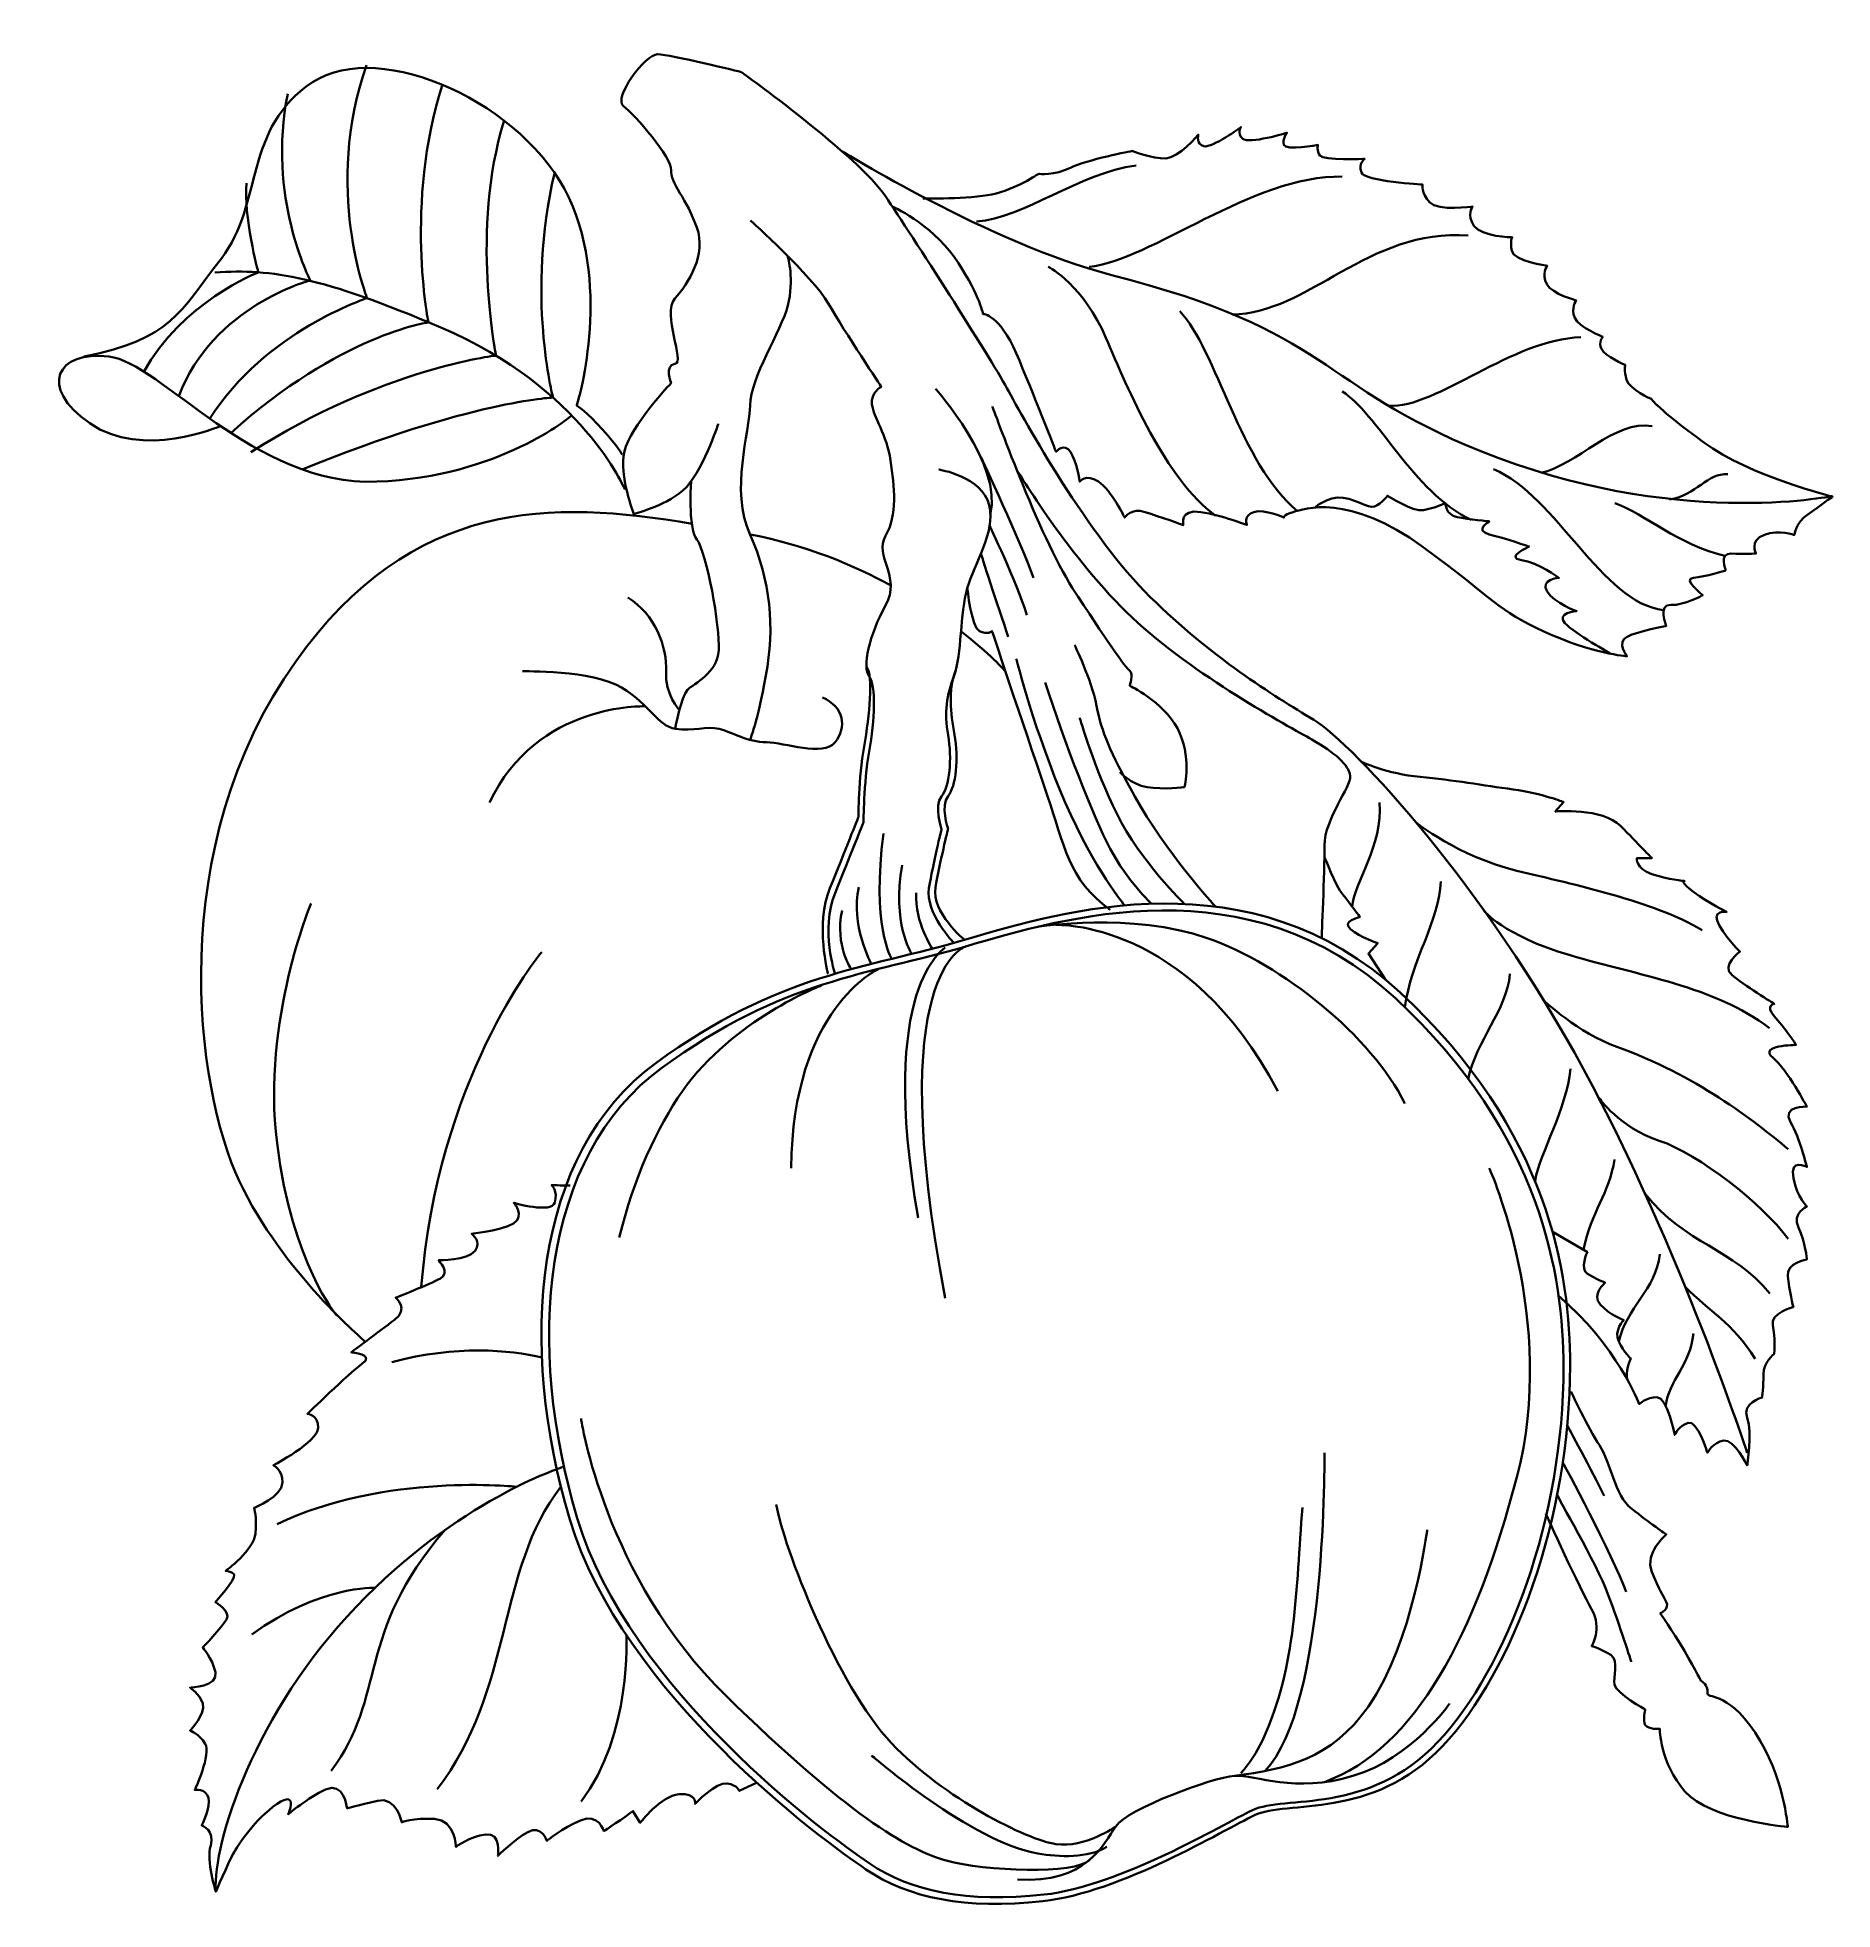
# Model space of a CAD drawing. Header units: inches. Extents: x -16 to 368, y 55 to 455.
import ezdxf

# ---------------------------------------------------------------- set-up
doc = ezdxf.new("R2010")
doc.units = ezdxf.units.IN
doc.header["$MEASUREMENT"] = 0
doc.layers.add('Layer 1', color=7, linetype='Continuous')

msp = doc.modelspace()

# ---------------------------------------------------------------- linework, layer by layer
at = {"layer": 'Layer 1', "color": 239, "lineweight": 35, "true_color": 0x6b1b36}
for points, knots in [([(109.3, 366.1), (109.3, 366.1), (108.5, 367.7), (105.1, 371.5), (101.7, 375.2), (99.6, 376.6), (99.6, 376.6), (99.6, 376.6), (107.2, 401.1), (97.9, 421.1), (88.5, 441.1), (57.8, 455.4), (43, 445.8), (28.2, 436.1), (32.5, 419.8), (23.5, 408.1), (14.4, 396.4), (12.9, 390.9), (-5.9, 387.1)], [0, 0, 0, 0, 1, 1, 1, 2, 2, 2, 3, 3, 3, 4, 4, 4, 5, 5, 5, 6, 6, 6, 6]), ([(21, 373.8), (32.9, 392.5), (54.7, 399.6), (54.7, 399.6), (54.7, 399.6), (45.3, 423.2), (54.6, 449.5)], [0, 0, 0, 0, 1, 1, 1, 2, 2, 2, 2]), ([(350.2, 152.4), (350.2, 152.4), (336.2, 195.6), (315.2, 234.5), (294.2, 273.3), (266.1, 304), (257.4, 309.3), (248.6, 314.6), (235.5, 322.7), (222.4, 335.6), (209.3, 348.4), (195.5, 373.3), (191.7, 380.3), (187.9, 387.3), (171.3, 413), (165.7, 421.4), (160.2, 429.8), (134.8, 448), (134.8, 448), (134.8, 448), (119.5, 451.8), (116.9, 451.8), (114.3, 451.8), (107.3, 442.5), (109.6, 440.7), (112, 438.9), (120.1, 429.6), (119.8, 427), (119.5, 424.4), (123.3, 420.6), (125.3, 414.7), (127.4, 408.9), (123.5, 402.7), (120.6, 399.5), (117.7, 396.3), (122.9, 385.8), (120.6, 385.5), (118.3, 385.2), (119.8, 381.4), (119.8, 381.4), (119.8, 381.4), (111, 372.1), (109.8, 366.8), (108.6, 361.5), (111.8, 353.4), (111.8, 353.4), (111.8, 353.4), (118.2, 354.9), (122.3, 358.4), (126.4, 361.9), (129.9, 372.7), (129.9, 372.7)], [0, 0, 0, 0, 1, 1, 1, 2, 2, 2, 3, 3, 3, 4, 4, 4, 5, 5, 5, 6, 6, 6, 7, 7, 7, 8, 8, 8, 9, 9, 9, 10, 10, 10, 11, 11, 11, 12, 12, 12, 13, 13, 13, 14, 14, 14, 15, 15, 15, 16, 16, 16, 17, 17, 17, 17]), ([(25.5, 370.7), (48.9, 391.8), (67.8, 394.4), (67.8, 394.4), (67.8, 394.4), (62.7, 420), (70.8, 445.1)], [0, 0, 0, 0, 1, 1, 1, 2, 2, 2, 2]), ([(14.4, 378.6), (21.6, 397.9), (42.4, 403.3), (42.5, 403.4), (42.5, 403.4), (33.2, 421.5), (37.7, 443.3)], [0, 0, 0, 0, 1, 1, 1, 2, 2, 2, 2]), ([(29.8, 366.6), (57.7, 384.5), (82.3, 387.3), (82.3, 387.3), (82.3, 387.3), (76.8, 414.5), (84, 437.4)], [0, 0, 0, 0, 1, 1, 1, 2, 2, 2, 2]), ([(167, 419.3), (167, 419.3), (175.3, 415.6), (180.4, 408.4), (185.5, 401.2), (186.6, 396.2), (186.6, 396.2), (186.6, 396.2), (190.1, 396.1), (193.7, 387.8), (197.2, 379.6), (202.2, 366.7), (202.2, 366.7), (202.2, 366.7), (204, 368.7), (205.3, 366.7), (206.6, 364.7), (207.3, 360.3), (207.3, 360.3), (207.3, 360.3), (208.5, 362.1), (211.3, 360.3), (214.1, 358.5), (216.9, 352.6), (216.9, 352.6), (216.9, 352.6), (218.3, 354.8), (221.3, 353.8), (224.4, 352.8), (229.5, 351), (229.5, 351), (229.5, 351), (228.5, 354.5), (233.2, 353.8), (237.9, 353.1), (243.1, 351), (243.1, 351), (243.1, 351), (242.2, 353.1), (244.6, 353.8), (246.9, 354.5), (251, 352.6), (251, 352.6), (251, 352.6), (250.7, 353.1), (253, 353.8), (255.3, 354.5), (264.8, 358), (280.8, 346.3), (296.8, 334.6), (296.5, 332.9), (306.7, 328.2), (317, 323.5), (324.5, 322.9), (324.5, 322.9), (324.5, 322.9), (322.1, 325.9), (324.5, 327.1), (326.9, 328.3), (332.9, 329.4), (332.9, 329.4), (332.9, 329.4), (331, 334.1), (333.9, 333.9), (336.8, 333.8), (340.7, 336), (340.7, 336), (340.7, 336), (336.2, 339.5), (338.7, 339.7), (341.2, 339.9), (345.6, 341.3), (345.6, 341.3), (345.6, 341.3), (344.1, 345.1), (346.8, 344.9), (349.4, 344.8), (352.1, 344.9), (352.1, 344.9), (352.1, 344.9), (350.6, 347.7), (353.9, 348.9), (357.1, 350.1), (360.3, 348.9), (360.3, 348.9), (360.3, 348.9), (360.6, 351.5), (363.2, 353.3), (365.8, 355.1), (368.5, 357.1), (368.5, 357.1), (368.5, 357.1), (350.9, 361.4), (340.9, 368.7), (330.9, 376), (329.7, 378), (329.7, 378), (329.7, 378), (325, 380), (324.4, 382.1), (323.8, 384.1), (324.1, 385.3), (324.1, 385.3), (324.1, 385.3), (319.7, 387.2), (319, 388.7), (318.3, 390.2), (319.3, 391.3), (319.3, 391.3), (319.3, 391.3), (314.2, 393.3), (313.3, 395.4), (312.4, 397.4), (313.6, 399.1), (313.6, 399.1), (313.6, 399.1), (308.5, 400.4), (307.3, 402.6), (306.1, 404.8), (307.4, 406.5), (307.4, 406.5), (307.4, 406.5), (300.2, 407.5), (299.8, 409.7), (299.4, 411.9), (299.9, 412.6), (299.9, 412.6), (299.9, 412.6), (293.3, 412.7), (291.7, 415.1), (290.1, 417.4), (291.4, 419.2), (291.4, 419.2), (291.4, 419.2), (284.1, 418.1), (282.2, 420.1), (280.3, 422.1), (280.7, 423.9), (280.7, 423.9), (280.7, 423.9), (268.3, 424.6), (267.6, 426.5), (266.9, 428.4), (268.3, 429.4), (268.3, 429.4), (268.3, 429.4), (259.4, 429.1), (258.7, 430.1), (258, 431.1), (258.3, 432.4), (258.3, 432.4), (258.3, 432.4), (251.4, 431.1), (251, 432.4), (250.6, 433.7), (251.7, 435), (251.7, 435), (251.7, 435), (243.5, 432.5), (242.2, 433.7), (240.9, 434.9), (241.8, 436.2), (241.8, 436.2), (241.8, 436.2), (235.7, 431.7), (233.9, 432.1), (232.1, 432.5), (232.7, 434.6), (232.7, 434.6), (232.7, 434.6), (228.5, 429.6), (225.7, 429.5), (222.9, 429.4), (218.5, 431.1), (218.5, 431.1), (218.5, 431.1), (208.7, 429.2), (205.3, 427.5), (201.9, 425.8), (198.5, 426.2), (198.5, 426.2), (198.5, 426.2), (193.4, 422.8), (188.5, 421.8), (183.6, 420.8), (173.7, 420.9), (173.7, 420.9)], [0, 0, 0, 0, 1, 1, 1, 2, 2, 2, 3, 3, 3, 4, 4, 4, 5, 5, 5, 6, 6, 6, 7, 7, 7, 8, 8, 8, 9, 9, 9, 10, 10, 10, 11, 11, 11, 12, 12, 12, 13, 13, 13, 14, 14, 14, 15, 15, 15, 16, 16, 16, 17, 17, 17, 18, 18, 18, 19, 19, 19, 20, 20, 20, 21, 21, 21, 22, 22, 22, 23, 23, 23, 24, 24, 24, 25, 25, 25, 26, 26, 26, 27, 27, 27, 28, 28, 28, 29, 29, 29, 30, 30, 30, 31, 31, 31, 32, 32, 32, 33, 33, 33, 34, 34, 34, 35, 35, 35, 36, 36, 36, 37, 37, 37, 38, 38, 38, 39, 39, 39, 40, 40, 40, 41, 41, 41, 42, 42, 42, 43, 43, 43, 44, 44, 44, 45, 45, 45, 46, 46, 46, 47, 47, 47, 48, 48, 48, 49, 49, 49, 50, 50, 50, 51, 51, 51, 52, 52, 52, 53, 53, 53, 54, 54, 54, 55, 55, 55, 56, 56, 56, 57, 57, 57, 58, 58, 58, 59, 59, 59, 60, 60, 60, 61, 61, 61, 62, 62, 62, 62]), ([(156, 431.3), (156, 431.3), (188.2, 411.2), (213.9, 404.6), (261.6, 392.4), (258.1, 381), (293.2, 366.8), (334.4, 350.2), (368.4, 357.2), (368.4, 357.2)], [0, 0, 0, 0, 1, 1, 1, 2, 2, 2, 3, 3, 3, 3]), ([(40.8, 362.9), (76.7, 377.6), (94.5, 378.3), (94.5, 378.3), (94.5, 378.3), (88.7, 400.4), (94.8, 426.3)], [0, 0, 0, 0, 1, 1, 1, 2, 2, 2, 2]), ([(6.9, 383.8), (14.8, 398.6), (31.4, 405.1), (31.4, 405.1), (31.4, 405.1), (28.1, 417.4), (28.9, 424.2)], [0, 0, 0, 0, 1, 1, 1, 2, 2, 2, 2]), ([(154.9, 254.9), (154.9, 254.9), (151.7, 264.3), (154.9, 272.2), (158.1, 280.1), (161, 287.4), (161, 287.4), (161, 287.4), (161, 295.7), (162.2, 302.5), (163.4, 309.3), (163.7, 316.6), (162.2, 318.6), (160.7, 320.6), (162.2, 327.4), (165.7, 333.8), (169.2, 340.2), (163.1, 344.3), (165.7, 348.7), (168.3, 353.1), (167.6, 359.2), (166.8, 364.8), (166, 370.3), (163.1, 374.2), (162.8, 376.8), (162.5, 379.4), (164.8, 380.6), (164.8, 380.6), (164.8, 380.6), (157, 392.3), (153.5, 398.4), (149.9, 404.5), (136.8, 416.2), (136.8, 416.2)], [0, 0, 0, 0, 1, 1, 1, 2, 2, 2, 3, 3, 3, 4, 4, 4, 5, 5, 5, 6, 6, 6, 7, 7, 7, 8, 8, 8, 9, 9, 9, 10, 10, 10, 11, 11, 11, 11]), ([(22.1, 405.1), (34.4, 405.9), (44.9, 404.2), (70.5, 393.3), (100.8, 380.4), (109.9, 358.6), (109.9, 358.6)], [0, 0, 0, 0, 1, 1, 1, 2, 2, 2, 2]), ([(144.8, 408.4), (144.8, 408.4), (146.2, 403.5), (144.8, 398), (143.4, 392.5), (136.7, 382.5), (136.7, 376.7), (136.7, 370.9), (132.3, 358.6), (136.7, 348.9), (141.1, 339.3), (142, 329), (140.1, 318.8), (138.2, 308.6), (136.7, 305), (136.7, 305)], [0, 0, 0, 0, 1, 1, 1, 2, 2, 2, 3, 3, 3, 4, 4, 4, 5, 5, 5, 5]), ([(200.5, 406.3), (200.9, 406.2), (208.2, 402.1), (212.9, 391.1), (217.6, 380.1), (225.7, 360.7), (236.4, 353)], [0, 0, 0, 0, 1, 1, 1, 2, 2, 2, 2]), ([(23.3, 372.2), (23.3, 372.2), (6.5, 364.9), (-4.7, 372.8), (-15.9, 380.6), (-11.7, 388.4), (-0.6, 387.1), (10.5, 385.8), (30.5, 359.3), (56.8, 360.3), (83.1, 361.3), (98.4, 374.4), (98.4, 374.4)], [0, 0, 0, 0, 1, 1, 1, 2, 2, 2, 3, 3, 3, 4, 4, 4, 4]), ([(215.9, 298.1), (215.9, 298.1), (218.2, 295.5), (221.7, 294.9), (225.2, 294.3), (229.7, 294.9), (229.7, 294.9), (229.7, 294.9), (231.4, 301.6), (228.2, 307.5), (225, 313.3), (218, 316.6), (218, 316.6), (218, 316.6), (218.9, 319.2), (218, 319.8), (217.1, 320.4), (212.7, 326.8), (205.7, 337.6), (198.7, 348.4), (188.6, 376.4), (188.6, 376.4)], [0, 0, 0, 0, 1, 1, 1, 2, 2, 2, 3, 3, 3, 4, 4, 4, 5, 5, 5, 6, 6, 6, 7, 7, 7, 7]), ([(180.4, 261.5), (180.4, 261.5), (174.1, 268), (175, 273.3), (175.9, 278.6), (177.7, 285.9), (177.7, 285.9), (177.7, 285.9), (176, 290.9), (177.7, 292.9), (179.4, 294.9), (180, 301.1), (179.1, 306), (178.2, 311), (178.8, 314.5), (180.4, 318.8), (182, 323.2), (181.7, 332.2), (183.2, 337.5), (184.7, 342.8), (189.3, 349.2), (187.9, 355.3), (186.4, 361.4), (177.1, 362.9), (177.1, 362.9)], [0, 0, 0, 0, 1, 1, 1, 2, 2, 2, 3, 3, 3, 4, 4, 4, 5, 5, 5, 6, 6, 6, 7, 7, 7, 8, 8, 8, 8]), ([(259.1, 262.6), (259.1, 262.6), (259.7, 276.6), (259.7, 282.4), (259.7, 288.2), (265.5, 295), (265.2, 297.3), (264.9, 299.7), (262, 302.2), (257, 305.1), (252, 307.9), (231.6, 318.9), (218.5, 331.2), (205.4, 343.5), (193.7, 363), (193.7, 363)], [0, 0, 0, 0, 1, 1, 1, 2, 2, 2, 3, 3, 3, 4, 4, 4, 5, 5, 5, 5]), ([(120.7, 307.5), (120.7, 307.5), (121.9, 314.2), (123.3, 315.7), (124.7, 317.2), (129.7, 319.2), (130, 324.2), (130.3, 329.2), (127.4, 345.2), (125.3, 347.9), (123.3, 350.5), (124.1, 360.5), (124.1, 360.5)], [0, 0, 0, 0, 1, 1, 1, 2, 2, 2, 3, 3, 3, 4, 4, 4, 4]), ([(321.1, 323.4), (321.1, 323.4), (313.2, 327.8), (311.2, 330), (309.2, 332.2), (313.7, 332.6), (313.7, 332.6), (313.7, 332.6), (309, 334.2), (307.4, 336.8), (305.8, 339.4), (309.9, 339.7), (309.9, 339.7), (309.9, 339.7), (305.5, 343), (301.9, 343.5), (298.2, 344), (303.5, 346.4), (303.5, 346.4), (303.5, 346.4), (298.4, 348.2), (295, 349), (291.6, 349.9), (295, 351.8), (295, 351.8), (295, 351.8), (290.6, 352.2), (288.1, 352.7), (285.6, 353.2), (285.6, 355.7), (285.6, 355.7), (285.6, 355.7), (283.3, 354.6), (280.9, 354.2), (278.6, 353.8), (273.2, 357.3), (273.2, 357.3), (273.2, 357.3), (271.3, 354.8), (269.8, 354.9), (268.3, 355), (264.3, 357.7), (261.3, 356.7), (258.3, 355.7), (258.2, 355), (257.8, 354.9)], [0, 0, 0, 0, 1, 1, 1, 2, 2, 2, 3, 3, 3, 4, 4, 4, 5, 5, 5, 6, 6, 6, 7, 7, 7, 8, 8, 8, 9, 9, 9, 10, 10, 10, 11, 11, 11, 12, 12, 12, 13, 13, 13, 14, 14, 14, 15, 15, 15, 15]), ([(124.3, 351.3), (94.1, 356.4), (64.3, 356.7), (39.4, 321.8), (11, 282.1), (18, 230.2), (27.3, 210.6), (36.6, 191), (54.3, 176.2), (54.3, 176.2)], [0, 0, 0, 0, 1, 1, 1, 2, 2, 2, 3, 3, 3, 3]), ([(183.2, 337.6), (183.2, 337.6), (184.1, 329.1), (185.8, 328.3), (187.6, 327.4), (188.5, 328.3), (188.5, 328.3), (188.5, 328.3), (196.9, 303.2), (200.4, 293), (203.9, 282.8), (204.8, 275.1), (213.8, 268.6)], [0, 0, 0, 0, 1, 1, 1, 2, 2, 2, 3, 3, 3, 4, 4, 4, 4]), ([(121.6, 311.4), (121.6, 311.4), (118.4, 314.7), (118.7, 319.7), (119, 324.7), (116.4, 332), (110.5, 335.5)], [0, 0, 0, 0, 1, 1, 1, 2, 2, 2, 2]), ([(206.2, 325.3), (206.2, 325.3), (209.7, 318.2), (210.9, 312.3), (212.1, 306.4), (213.5, 303), (219.1, 292.9), (225.5, 281.2), (236.3, 269.4), (236.3, 269.4)], [0, 0, 0, 0, 1, 1, 1, 2, 2, 2, 3, 3, 3, 3]), ([(193.7, 322.4), (193.7, 322.4), (197.8, 306.2), (204.2, 291.6), (210.6, 277), (216.9, 269.6), (216.9, 269.6)], [0, 0, 0, 0, 1, 1, 1, 2, 2, 2, 2]), ([(88, 319.7), (88, 319.7), (102.9, 320), (109.2, 316.2), (115.5, 312.4), (116.9, 308), (120.7, 307.4), (124.5, 306.8), (127.4, 308), (130.1, 307.4), (132.5, 306.8), (136.2, 304.5), (140.2, 304.5), (144.1, 304.5), (152.3, 301.3), (154.9, 304.5), (157.5, 307.7), (156.8, 312.1), (152.2, 314.1)], [0, 0, 0, 0, 1, 1, 1, 2, 2, 2, 3, 3, 3, 4, 4, 4, 5, 5, 5, 6, 6, 6, 6]), ([(153.4, 254.9), (153.4, 254.9), (150.6, 265.4), (153.8, 273.3), (157, 281.2), (159.9, 288.5), (159.9, 288.5), (159.9, 288.5), (159.9, 296.8), (161.1, 303.6), (162.3, 310.4), (163.1, 318.6), (161.7, 320.6)], [0, 0, 0, 0, 1, 1, 1, 2, 2, 2, 3, 3, 3, 4, 4, 4, 4]), ([(180.7, 319.8), (179.1, 315.4), (179.6, 311), (180.5, 306.1), (181.4, 301.1), (180.8, 295), (179.1, 293), (177.4, 291), (179.1, 286), (179.1, 286), (179.1, 286), (177.3, 278.7), (176.4, 273.4), (175.5, 268.1), (182.6, 262.2), (182.6, 262.2)], [0, 0, 0, 0, 1, 1, 1, 2, 2, 2, 3, 3, 3, 4, 4, 4, 5, 5, 5, 5]), ([(199.9, 317.3), (203.9, 304.8), (210.2, 288.5), (213.8, 281.7), (217.4, 274.9), (222.7, 269.9), (222.7, 269.9)], [0, 0, 0, 0, 1, 1, 1, 2, 2, 2, 2]), ([(207.3, 309.7), (207.3, 309.7), (210.4, 299), (215.3, 289.1), (220.2, 279.2), (229.7, 269.9), (229.7, 269.9)], [0, 0, 0, 0, 1, 1, 1, 2, 2, 2, 2]), ([(309.7, 186.1), (322.4, 175.4), (327.1, 162.8), (327.1, 162.8), (327.1, 162.8), (328.6, 164.3), (330.9, 164.3), (333.2, 164.2), (334.7, 156.2), (334.7, 156.2), (334.7, 156.2), (335.6, 158.2), (337.6, 158.8), (339.6, 159.4), (341.7, 152.4), (341.7, 152.4), (341.7, 152.4), (342.9, 154.7), (345.2, 155), (347.5, 155.3), (350.2, 149.7), (350.2, 149.7), (350.2, 149.7), (351.4, 156.7), (350.2, 159.9), (349, 163.1), (353.4, 164.2), (353.4, 164.2), (353.4, 164.2), (353.7, 166.6), (353.7, 169.2), (353.7, 171.8), (356, 173.6), (356, 173.6), (356, 173.6), (356.3, 177.1), (355.7, 179.7), (355.1, 182.3), (360.1, 183.6), (360.1, 183.6), (360.1, 183.6), (359.2, 187.3), (358.9, 190.2), (358.6, 193.1), (363, 193.8), (363, 193.8), (363, 193.8), (362.7, 197.5), (361.2, 200.6), (359.7, 203.7), (363, 205.1), (363, 205.1), (363, 205.1), (361, 206.9), (360.1, 211.2), (359.2, 215.6), (363, 213.6), (363, 213.6), (363, 213.6), (361.5, 219.7), (359.5, 223.2), (357.5, 226.7), (363, 226.5), (363, 226.5), (363, 226.5), (358.9, 234.3), (355.7, 237), (352.5, 239.7), (360.7, 239.7), (360.7, 239.7), (360.7, 239.7), (358.1, 243.6), (356, 245.9), (354, 248.2), (356, 248.5), (356, 248.5), (356, 248.5), (349.3, 252.7), (346.9, 254.7), (344.6, 256.7), (348.7, 259.7), (348.7, 259.7), (348.7, 259.7), (346.4, 261.7), (344.3, 265.2), (342.2, 268.7), (345.8, 268.2), (345.8, 268.2), (345.8, 268.2), (342, 270.1), (338.8, 272.4), (335.6, 274.7), (336.8, 274.8), (336.8, 274.8), (336.8, 274.8), (333.3, 275.1), (329.8, 276.3), (326.3, 277.5), (326.6, 279.7), (326.6, 279.7), (326.6, 279.7), (329.8, 279.7), (329.8, 279.7), (329.8, 279.7), (326.9, 282.7), (323.1, 286.6), (319.3, 290.5), (309.1, 289.7), (309.1, 289.7), (309.1, 289.7), (310.9, 291.7), (310.9, 291.7), (310.9, 291.7), (306.5, 293.5), (300.1, 294.4), (293.7, 295.3), (287.3, 296.4), (280.2, 297.1), (273.2, 297.7), (267.4, 300.4), (267.4, 300.4)], [0, 0, 0, 0, 1, 1, 1, 2, 2, 2, 3, 3, 3, 4, 4, 4, 5, 5, 5, 6, 6, 6, 7, 7, 7, 8, 8, 8, 9, 9, 9, 10, 10, 10, 11, 11, 11, 12, 12, 12, 13, 13, 13, 14, 14, 14, 15, 15, 15, 16, 16, 16, 17, 17, 17, 18, 18, 18, 19, 19, 19, 20, 20, 20, 21, 21, 21, 22, 22, 22, 23, 23, 23, 24, 24, 24, 25, 25, 25, 26, 26, 26, 27, 27, 27, 28, 28, 28, 29, 29, 29, 30, 30, 30, 31, 31, 31, 32, 32, 32, 33, 33, 33, 34, 34, 34, 35, 35, 35, 36, 36, 36, 37, 37, 37, 38, 38, 38, 39, 39, 39, 40, 40, 40, 40]), ([(279.2, 287.4), (279.2, 287.4), (288.3, 280.1), (300.9, 277), (313.6, 273.9), (329.7, 270.6), (340.6, 264.3)], [0, 0, 0, 0, 1, 1, 1, 2, 2, 2, 2]), ([(275.9, 250.9), (243.9, 280.5), (203.6, 268.4), (182.6, 262.2), (161.6, 256), (142.9, 255.1), (116.5, 235.8), (90.1, 216.5), (86.9, 175.4), (98.1, 138.1), (109.3, 100.8), (152.3, 69.4), (161.5, 63.2), (170.7, 57), (182.8, 54.6), (199.4, 56.4), (216, 58.2), (237.9, 71.5), (244.7, 74.8), (251.5, 78.1), (269.9, 73.6), (285, 89.6), (300.1, 105.6), (312.3, 138.4), (312.3, 171.1), (312.3, 190.5), (307.9, 221.3), (275.9, 250.9)], [0, 0, 0, 0, 1, 1, 1, 2, 2, 2, 3, 3, 3, 4, 4, 4, 5, 5, 5, 6, 6, 6, 7, 7, 7, 8, 8, 8, 9, 9, 9, 9]), ([(274.9, 249.7), (243.4, 278.9), (203.7, 266.9), (182.9, 260.8), (162.1, 254.7), (143.8, 253.8), (117.8, 234.8), (91.8, 215.8), (88.6, 175.2), (99.7, 138.4), (110.8, 101.6), (153.1, 70.7), (162.2, 64.5), (171.3, 58.4), (183.2, 56), (199.6, 57.8), (216, 59.6), (237.6, 72.7), (244.3, 75.9), (251, 79.1), (269.1, 74.7), (284, 90.5), (298.9, 106.3), (310.9, 138.6), (310.9, 170.8), (310.8, 190.1), (306.4, 220.5), (274.9, 249.7)], [0, 0, 0, 0, 1, 1, 1, 2, 2, 2, 3, 3, 3, 4, 4, 4, 5, 5, 5, 6, 6, 6, 7, 7, 7, 8, 8, 8, 9, 9, 9, 9]), ([(259.7, 279.9), (259.7, 280), (262.1, 273.7), (263.6, 271.9), (265.3, 269.9), (267.3, 267.1), (267.3, 267.1), (267.3, 267.1), (263.2, 266.2), (265.3, 264.5), (267.3, 262.7), (271.1, 261.5), (271.1, 261.5), (271.1, 261.5), (269.1, 259.3), (269.1, 259.3), (269.1, 259.3), (272.7, 253.8), (272.7, 253.8)], [0, 0, 0, 0, 1, 1, 1, 2, 2, 2, 3, 3, 3, 4, 4, 4, 5, 5, 5, 6, 6, 6, 6]), ([(42.7, 270), (42.7, 270), (32.1, 244.9), (35.4, 218.7), (38.7, 192.6), (48.2, 181.8), (48.2, 181.8)], [0, 0, 0, 0, 1, 1, 1, 2, 2, 2, 2]), ([(276.9, 227.2), (269.9, 241.5), (250.6, 257), (234.6, 262.6), (218.5, 268.2), (198.3, 265), (198.3, 265)], [0, 0, 0, 0, 1, 1, 1, 2, 2, 2, 2]), ([(293.8, 268.5), (293.8, 268.5), (297.8, 263.2), (312.3, 258.9), (326.8, 254.6), (343.2, 252.3), (355, 243.3)], [0, 0, 0, 0, 1, 1, 1, 2, 2, 2, 2]), ([(151.9, 252.4), (151.9, 252.4), (133.1, 245.2), (122.2, 229.8), (116.8, 222.1), (111.7, 211), (108.7, 198.5)], [0, 0, 0, 0, 1, 1, 1, 2, 2, 2, 2]), ([(359, 217.4), (351.6, 223.6), (339.1, 233.3), (322.3, 239.3), (314.1, 242.2), (306.7, 249.2), (306.7, 249.2)], [0, 0, 0, 0, 1, 1, 1, 2, 2, 2, 2]), ([(359, 198.2), (353.4, 205.8), (339.9, 216.3), (331.4, 219.2), (322.8, 222.1), (318.5, 228.3), (318.5, 228.4)], [0, 0, 0, 0, 1, 1, 1, 2, 2, 2, 2]), ([(259.7, 81.9), (279.3, 89.1), (292.1, 113.6), (300.9, 147.2), (309.7, 180.8), (295, 213.3), (295, 213.3)], [0, 0, 0, 0, 1, 1, 1, 2, 2, 2, 2]), ([(98.2, 209.6), (96.1, 209.6), (94.2, 209.7), (94.2, 209.7), (94.2, 209.7), (95.6, 208.4), (94.9, 206), (94.2, 203.5), (86.1, 205.9), (86.1, 205.9), (86.1, 205.9), (87.9, 204.2), (86.8, 202.2), (85.7, 200.2), (77.1, 199.3), (77.1, 199.3), (77.1, 199.3), (79.3, 197.6), (77.8, 195.6), (76.2, 193.5), (70, 193.6), (70, 193.6), (70, 193.6), (72.6, 190.9), (70.4, 189.7), (68.2, 188.5), (60.8, 185.6), (60.8, 185.6), (60.8, 185.6), (63.8, 183.2), (60.5, 180.8), (57.3, 178.4), (51.3, 173.9), (51.3, 173.9), (51.3, 173.9), (56.5, 173.5), (53.6, 171.4), (50.7, 169.3), (41.9, 160.7), (41.9, 160.7), (41.9, 160.7), (44.3, 160.7), (44.2, 157.7), (44.1, 154.7), (34.6, 149.7), (34.6, 149.7), (34.6, 149.7), (36.6, 149), (36.6, 146), (36.5, 143), (30.5, 140.6), (30.5, 140.6), (30.5, 140.6), (31.1, 138.6), (30.8, 135.1), (30.5, 131.6), (24.4, 127.1), (24.4, 127.1), (24.4, 127.1), (25.7, 127.1), (26.2, 126.3), (26.7, 125.4), (22.2, 120.4), (22.2, 120.4), (22.2, 120.4), (25.6, 118.4), (24.6, 116.7), (23.6, 115), (19.5, 110.7), (19.5, 110.7), (19.5, 110.7), (21.5, 108.5), (22.2, 105.4), (22.9, 102.3), (16.8, 102.1), (16.8, 102.1), (16.8, 102.1), (18.8, 100.9), (19.5, 98.7), (20.2, 96.5), (16.8, 92.9), (16.8, 92.9), (16.8, 92.9), (18.7, 92.3), (20, 90.1), (21.4, 88), (17.8, 80.2), (17.8, 80.2), (17.8, 80.2), (20.1, 80.6), (20.7, 78.6), (21.3, 76.6), (19.3, 72.6), (19.3, 72.6), (19.3, 72.6), (22.2, 71.5), (21.2, 68.3), (20.2, 65.1), (22.3, 58.4), (22.3, 58.4), (22.3, 58.4), (24.9, 64.5), (26, 66.5), (27.1, 68.5), (30.7, 74), (35.4, 77.2), (40.1, 80.4), (37.8, 75), (37.8, 75), (37.8, 75), (41.9, 78.5), (45.8, 80.3), (49.7, 82.2), (50.4, 76.3), (50.4, 76.3), (50.4, 76.3), (52.8, 76.9), (56.9, 77.9), (61, 78.9), (62.1, 73.3), (62.1, 73.3), (62.1, 73.3), (64.5, 74.3), (69.1, 74), (73.7, 73.7), (73.7, 68), (73.7, 68), (73.7, 68), (76.7, 70.3), (80.1, 70.7), (83.5, 71.1), (82.7, 66.1), (82.7, 66.1), (82.7, 66.1), (86.2, 69.6), (89.1, 71.2), (92, 72.9), (93.2, 69.3), (93.2, 69.3), (93.2, 69.3), (96.4, 72.1), (100.4, 73.7), (104.3, 75.3), (105.4, 71.4), (105.4, 71.4), (105.4, 71.4), (110, 74.4), (111.6, 75.7), (111.6, 75.7), (113.2, 73.2), (113.2, 73.2), (113.2, 73.2), (117.6, 79), (121.5, 79.3), (125.4, 79.6), (124.9, 77.2), (124.9, 77.2), (124.9, 77.2), (129.4, 82), (131.8, 81.6), (134.1, 81.2), (134.4, 80), (134.4, 80), (134.4, 80), (138.1, 81.7), (138.1, 81.7)], [0, 0, 0, 0, 1, 1, 1, 2, 2, 2, 3, 3, 3, 4, 4, 4, 5, 5, 5, 6, 6, 6, 7, 7, 7, 8, 8, 8, 9, 9, 9, 10, 10, 10, 11, 11, 11, 12, 12, 12, 13, 13, 13, 14, 14, 14, 15, 15, 15, 16, 16, 16, 17, 17, 17, 18, 18, 18, 19, 19, 19, 20, 20, 20, 21, 21, 21, 22, 22, 22, 23, 23, 23, 24, 24, 24, 25, 25, 25, 26, 26, 26, 27, 27, 27, 28, 28, 28, 29, 29, 29, 30, 30, 30, 31, 31, 31, 32, 32, 32, 33, 33, 33, 34, 34, 34, 35, 35, 35, 36, 36, 36, 37, 37, 37, 38, 38, 38, 39, 39, 39, 40, 40, 40, 41, 41, 41, 42, 42, 42, 43, 43, 43, 44, 44, 44, 45, 45, 45, 46, 46, 46, 47, 47, 47, 48, 48, 48, 49, 49, 49, 50, 50, 50, 51, 51, 51, 52, 52, 52, 53, 53, 53, 54, 54, 54, 55, 55, 55, 55]), ([(324.6, 168), (323.9, 169.4), (325.3, 172.6), (325.3, 172.6), (325.3, 172.6), (323.8, 173.8), (322.7, 176.2), (321.6, 178.6), (323.8, 180.8), (323.8, 180.8), (323.8, 180.8), (320.7, 181.9), (318.8, 184.1), (316.8, 186.3), (319.8, 188.8), (319.8, 188.8), (319.8, 188.8), (317.7, 189.7), (316, 190.7), (314.3, 191.7), (316, 195.4), (316, 195.4), (316, 195.4), (308.5, 199.7), (308.5, 199.8)], [0, 0, 0, 0, 1, 1, 1, 2, 2, 2, 3, 3, 3, 4, 4, 4, 5, 5, 5, 6, 6, 6, 7, 7, 7, 8, 8, 8, 8]), ([(307.1, 139.3), (307.1, 139.3), (314.5, 123), (316.9, 118.9), (319.3, 114.7), (316.9, 111), (316.9, 111), (316.9, 111), (319, 110.4), (321, 109.1), (322.9, 107.7), (321.4, 104.4), (321.8, 102.7), (322.2, 100.9), (328.4, 97.4), (328.4, 97.4), (328.4, 97.4), (327.8, 95.1), (328.4, 94.1), (329, 93.1), (331.5, 93.3), (331.5, 93.3), (331.5, 93.3), (331.5, 86.1), (336.9, 79.9), (342.3, 73.7), (358.9, 72.3), (358.9, 72.3), (358.9, 72.3), (358.1, 83.2), (351.9, 92.5), (345.7, 101.8), (341.4, 99.5), (341.7, 101.1), (342, 102.7), (340.3, 103.6), (340.3, 103.6), (340.3, 103.6), (338.5, 107.1), (335.8, 111.6), (333, 116.1), (331.6, 118), (331.6, 118), (331.6, 118), (333.7, 119), (332.9, 120.5), (332.1, 122.1), (331.4, 122.8), (329.8, 126.9), (328.2, 131), (332.9, 134.9), (332.9, 134.9), (332.9, 134.9), (329.3, 137.4), (325.5, 140.4), (321.7, 143.3), (321.1, 150.3), (318.6, 154), (316.1, 157.7), (312.5, 165.5), (312.5, 165.5)], [0, 0, 0, 0, 1, 1, 1, 2, 2, 2, 3, 3, 3, 4, 4, 4, 5, 5, 5, 6, 6, 6, 7, 7, 7, 8, 8, 8, 9, 9, 9, 10, 10, 10, 11, 11, 11, 12, 12, 12, 13, 13, 13, 14, 14, 14, 15, 15, 15, 16, 16, 16, 17, 17, 17, 18, 18, 18, 19, 19, 19, 20, 20, 20, 20]), ([(100.5, 159.7), (100.5, 159.7), (105.5, 125.8), (131.5, 100.4), (157.5, 75), (170.3, 67.4), (178.7, 65.1), (187, 62.8), (206.4, 62.1), (209.4, 65.2)], [0, 0, 0, 0, 1, 1, 1, 2, 2, 2, 3, 3, 3, 3]), ([(96.5, 149.3), (96.5, 149.3), (74.1, 142.2), (52.4, 119.5), (30.7, 96.9), (21.6, 68.9), (22.3, 58.6)], [0, 0, 0, 0, 1, 1, 1, 2, 2, 2, 2]), ([(142.3, 141.3), (143.8, 132.5), (155.2, 102.7), (167, 90.2), (178.2, 78.4), (196, 69.5), (202.2, 68.6), (208.4, 67.7), (215, 72.4), (215, 72.4)], [0, 0, 0, 0, 1, 1, 1, 2, 2, 2, 3, 3, 3, 3]), ([(241.8, 83.8), (243.7, 85.9), (245.2, 88.3), (246.4, 90.8), (253.9, 106.8), (253.5, 123.3), (255, 140.7)], [0, 0, 0, 0, 1, 1, 1, 2, 2, 2, 2]), ([(325.4, 107.6), (325.4, 107.6), (323, 115.3), (320.4, 122.1), (317.9, 128.9), (309.5, 143), (309.6, 143.3)], [0, 0, 0, 0, 1, 1, 1, 2, 2, 2, 2]), ([(240.4, 83.2), (251.5, 84.7), (261.1, 86.7), (269.1, 98.1), (278.7, 111.8), (281.7, 135.9), (281.7, 135.9)], [0, 0, 0, 0, 1, 1, 1, 2, 2, 2, 2]), ([(194, 61), (208.6, 60.1), (212.4, 68.6), (215, 72.4), (217.6, 76.2), (235.7, 82.9), (240.4, 83.2), (245.1, 83.5), (253.2, 79.4), (265.8, 83.2), (278.4, 87), (286.5, 98.7), (286.5, 98.7)], [0, 0, 0, 0, 1, 1, 1, 2, 2, 2, 3, 3, 3, 4, 4, 4, 4]), ([(162.7, 87.6), (162.7, 87.6), (184.3, 68.9), (198.3, 66.6), (202.9, 65.8), (209.1, 65.6), (213.1, 68)], [0, 0, 0, 0, 1, 1, 1, 2, 2, 2, 2])]:
    msp.add_open_spline(points, degree=3, knots=knots, dxfattribs=at)
for points in [[(185.2, 416), (195.1, 416.6), (207.2, 426.4), (219.4, 428)], [(263.5, 425.6), (244.4, 426), (222.3, 407.5), (209.3, 406.3)], [(290.5, 413), (269, 414.6), (256.3, 396.2), (239.9, 396.1)], [(228.7, 396.8), (236.6, 388.5), (241.6, 364.1), (253.9, 354)], [(314.6, 391.2), (300, 390.9), (283.8, 376), (273.4, 376.5)], [(188.1, 353.3), (191, 363.8), (176.4, 380.2), (176.4, 380.2)], [(263.5, 379.6), (270.8, 375.2), (278.7, 358), (291.1, 352.1)], [(329.9, 372.2), (321.9, 373.7), (313.6, 363.7), (306, 362.2)], [(197.4, 339.7), (194.7, 347.1), (186.2, 365.5), (186.2, 365.5)], [(295.9, 363), (309.5, 357.2), (319, 334.4), (332.3, 332.8)], [(346.1, 361.9), (341.6, 362.2), (339.4, 357.4), (333.6, 356.5)], [(321.9, 355.7), (328.5, 353.3), (335.4, 346.8), (345.4, 344.4)], [(167, 338), (158.8, 342.5), (148.6, 346.7), (136.8, 349)], [(196, 331.7), (193.7, 339.1), (187.9, 351), (187.9, 351)], [(186.1, 345), (186.1, 345), (189.7, 333.7), (192, 327.1)], [(191.3, 319.8), (191.3, 319.8), (188, 323.5), (181.8, 328.3)], [(114.2, 312.2), (114.2, 312.2), (91.1, 313.1), (80.9, 291.6)], [(265.6, 269.3), (266, 274.1), (272.3, 282.6), (271.5, 291.6)], [(165.3, 285), (162.6, 265.7), (167, 258.1), (167, 258.1)], [(169.3, 278.2), (167, 265.9), (171.3, 259.2), (171.3, 259.2)], [(160, 273.5), (158.1, 265.5), (162.7, 257), (162.7, 257)], [(276.9, 247.7), (278.2, 257.7), (284.4, 266.5), (284.6, 274.7)], [(172.3, 272.3), (171.9, 265.9), (175.8, 260.2), (175.8, 260.2)], [(156.4, 268.5), (154.8, 260.9), (158.4, 255.9), (158.4, 255.9)], [(249.7, 229.8), (230.4, 266.6), (202.2, 265.4), (202.2, 265.4)], [(182.9, 260.8), (182.9, 260.8), (165.1, 255.8), (178.5, 185.5)], [(92.1, 259.6), (91.2, 258.7), (69.7, 231.9), (66.3, 187.9)], [(178.5, 260.5), (178.5, 260.5), (163.9, 252.3), (172.7, 202.7)], [(164.1, 255.9), (164.1, 255.9), (145.8, 247.6), (145.5, 213.3)], [(290.5, 232.4), (292.1, 240.7), (298.8, 247.1), (299.4, 254.9)], [(304.8, 210.6), (305.9, 216.8), (311.5, 225.8), (312.4, 234.6)], [(315.2, 195.9), (316.8, 204.1), (320.7, 207.8), (321.8, 215.2)], [(328.4, 207.8), (337, 197), (347.1, 196.2), (355.1, 186.5)], [(322.7, 176.2), (324.3, 183.4), (330.7, 187.3), (331.5, 194.9)], [(351.9, 172.5), (347, 180.5), (342.2, 182.4), (336.9, 188)], [(332.8, 162.5), (333.3, 167.7), (338.1, 171.3), (338.7, 177.9)], [(92.2, 172.8), (85.1, 174.4), (73.9, 175.5), (60, 171.8)], [(319.6, 143.2), (317.1, 148.2), (311.7, 158.2), (311.7, 158.2)], [(247, 84.3), (260.3, 98.2), (259.7, 152.4), (259.7, 152.4)], [(324.3, 122.6), (321.4, 130.6), (310.8, 150.2), (310.8, 150.2)], [(86.8, 145.1), (86.8, 145.1), (58.5, 148.2), (35.4, 137.1)], [(69.7, 80.4), (85.9, 101.3), (82.5, 127.6), (96.1, 145)], [(71.4, 135.9), (52, 113.4), (59.1, 100.4), (47, 84.3)], [(56.4, 123.5), (56.4, 123.5), (44.4, 124), (30, 113.5)], [(100.5, 77.7), (111.5, 92.1), (110.2, 113.5), (110.2, 113.5)]]:
    msp.add_open_spline(points, degree=3, dxfattribs=at)

doc.saveas('drawing.dxf')
